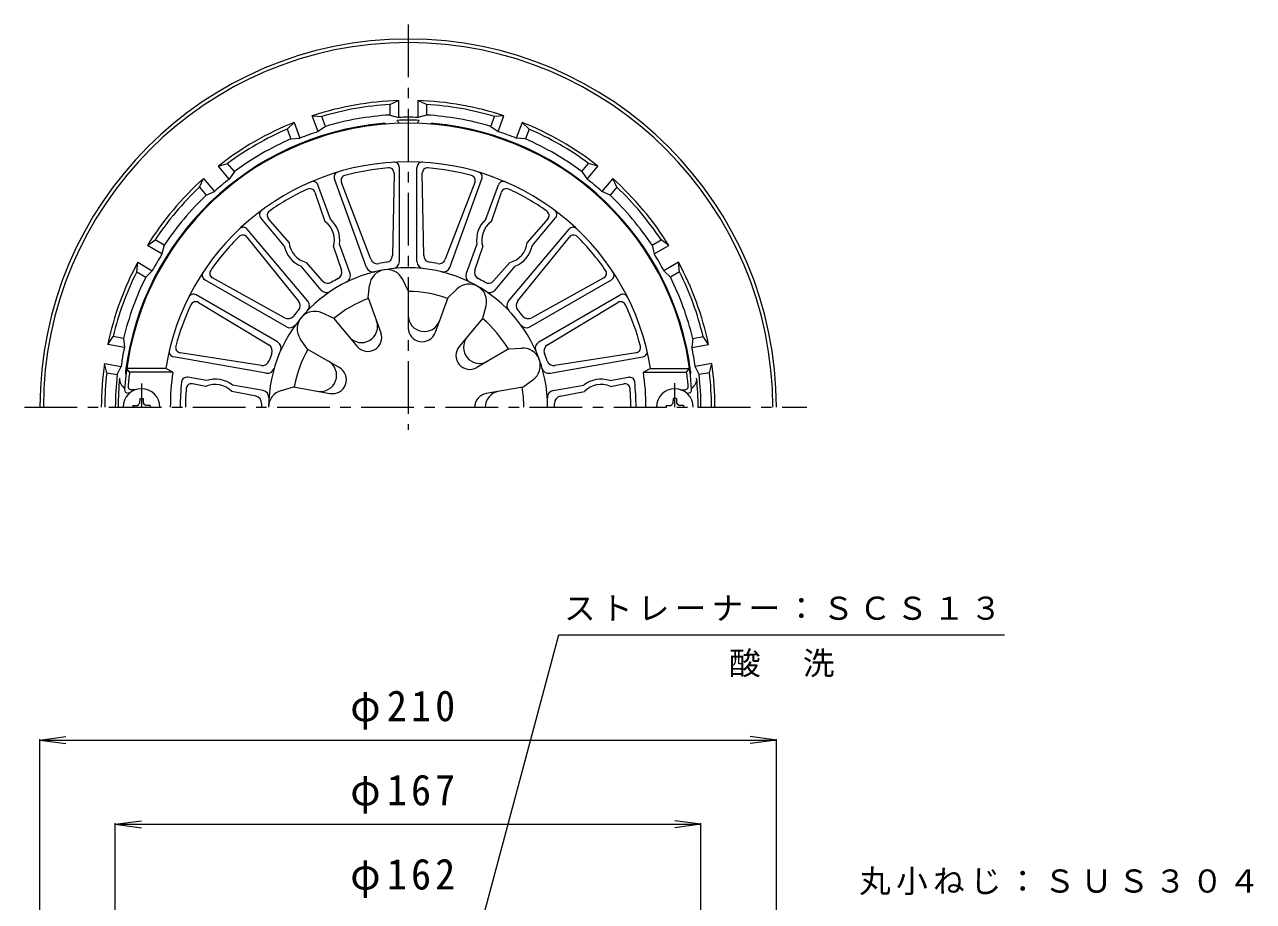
# Model space of a CAD drawing. Units: millimetres, scale not verified. Extents: x -269 to 229, y -346 to 357.
# Drawn here: x -139.8 to 210.6, y 106.7 to 356.8 of the extents above; entities that cross this region are included whole.
import ezdxf

# ---------------------------------------------------------------- set-up
doc = ezdxf.new("R2010")
doc.units = ezdxf.units.MM
doc.header["$LTSCALE"] = 3
doc.linetypes.add('CHAIN1', pattern=[8, 5, -1, 1, -1])
for name, color, linetype, lineweight in [('0-0_通り芯', 3, 'Continuous', 9), ('0-2_仕上', 6, 'Continuous', 9), ('0-4_その他', 7, 'Continuous', 9), ('0-5_寸法', 7, 'Continuous', 9)]:
    doc.layers.add(name, color=color, linetype=linetype, lineweight=lineweight)
doc.styles.add('ＭＳ ゴシック', font='')
doc.styles.get('ＭＳ ゴシック').set_extended_font_data('MS Gothic')

msp = doc.modelspace()

# ---------------------------------------------------------------- linework, layer by layer
at = {"layer": '0-0_通り芯', "linetype": 'CHAIN1'}
for p, q in [((-30.387, 356.758), (-30.387, 241.219)), ((-139.761, 247.63), (83.267, 247.63))]:
    msp.add_line(p, q, dxfattribs=at)
at = {"layer": '0-0_通り芯'}
for p, q in [((-35.637, 333.97), (-33.137, 335.087)), ((-35.637, 333.97), (-35.637, 330.965)), ((-33.137, 335.087), (-33.137, 330.274)), ((-27.637, 335.087), (-27.637, 330.274)), ((-25.137, 333.97), (-27.637, 335.087)), ((-25.137, 333.97), (-25.137, 330.965)), ((-56.069, 326.23), (-57.715, 330.753)), ((-57.715, 330.753), (-54.984, 330.559)), ((-53.956, 327.734), (-54.984, 330.559)), ((-35.637, 330.965), (-33.137, 330.274)), ((-25.137, 330.965), (-27.637, 330.274)), ((-6.818, 327.734), (-5.79, 330.559)), ((-3.059, 330.753), (-5.79, 330.559)), ((-4.705, 326.23), (-3.059, 330.753)), ((-64.85, 326.968), (-62.883, 328.872)), ((-64.85, 326.968), (-63.823, 324.143)), ((-62.883, 328.872), (-61.237, 324.349)), ((-53.956, 327.734), (-56.069, 326.23)), ((-6.818, 327.734), (-4.705, 326.23)), ((2.109, 328.872), (0.463, 324.349)), ((4.077, 326.968), (2.109, 328.872)), ((4.077, 326.968), (3.049, 324.143)), ((-63.823, 324.143), (-61.237, 324.349)), ((3.049, 324.143), (0.463, 324.349)), ((-84.496, 316.393), (-81.864, 317.145)), ((-81.403, 312.706), (-84.496, 316.393)), ((-79.932, 314.843), (-81.864, 317.145)), ((19.158, 314.843), (21.09, 317.145)), ((20.629, 312.706), (23.723, 316.393)), ((23.723, 316.393), (21.09, 317.145)), ((-89.907, 310.396), (-88.71, 312.858)), ((-88.71, 312.858), (-85.616, 309.171)), ((-79.932, 314.843), (-81.403, 312.706)), ((19.158, 314.843), (20.629, 312.706)), ((27.936, 312.858), (24.842, 309.171)), ((29.133, 310.396), (27.936, 312.858)), ((-89.907, 310.396), (-87.975, 308.093)), ((-87.975, 308.093), (-85.616, 309.171)), ((27.201, 308.093), (24.842, 309.171)), ((29.133, 310.396), (27.201, 308.093)), ((-104.752, 293.74), (-102.535, 295.347)), ((-99.932, 293.844), (-102.535, 295.347)), ((39.158, 293.844), (41.761, 295.347)), ((43.978, 293.74), (41.761, 295.347)), ((-100.584, 291.333), (-104.752, 293.74)), ((-99.932, 293.844), (-100.584, 291.333)), ((39.158, 293.844), (39.81, 291.333)), ((39.81, 291.333), (43.978, 293.74)), ((-107.785, 286.253), (-107.502, 288.977)), ((-107.502, 288.977), (-103.334, 286.57)), ((46.728, 288.977), (42.56, 286.57)), ((47.011, 286.253), (46.728, 288.977)), ((-107.785, 286.253), (-105.182, 284.751)), ((-105.182, 284.751), (-103.334, 286.57)), ((44.408, 284.751), (42.56, 286.57)), ((47.011, 286.253), (44.408, 284.751)), ((-116.037, 265.525), (-114.504, 267.793)), ((-111.544, 267.271), (-114.504, 267.793)), ((-111.544, 267.271), (-111.298, 264.689)), ((50.77, 267.271), (50.524, 264.689)), ((50.77, 267.271), (53.73, 267.793)), ((55.264, 265.525), (53.73, 267.793)), ((-111.298, 264.689), (-116.037, 265.525)), ((50.524, 264.689), (55.264, 265.525)), ((-116.993, 260.108), (-112.253, 259.273)), ((-116.327, 257.452), (-116.993, 260.108)), ((56.219, 260.108), (51.479, 259.273)), ((55.554, 257.452), (56.219, 260.108)), ((-116.327, 257.452), (-113.367, 256.93)), ((-113.367, 256.93), (-112.253, 259.273)), ((52.593, 256.93), (51.479, 259.273)), ((55.554, 257.452), (52.593, 256.93))]:
    msp.add_line(p, q, dxfattribs=at)
for centre, radius, start, end in [((-30.387, 247.63), 105, 0, 180), ((-30.387, 247.63), 104, 0, 180), ((-30.387, 247.63), 87.5, 91.80103, 108.19896), ((-30.387, 247.63), 86.5, 93.47961, 106.52036), ((-30.387, 247.63), 87.5, 71.80104, 88.19897), ((-30.387, 247.63), 86.5, 73.47964, 86.52039), ((-30.387, 247.63), 83.5, 93.6048, 106.39519), ((-30.387, 247.63), 81.867, 87.78403, 92.21597), ((-36.801, 326.445), 4.416, 29.04991, 42.62891), ((-30.387, 247.63), 82.69, 88.09418, 91.90582), ((-23.973, 326.445), 4.416, 137.37109, 150.94998), ((-30.387, 247.63), 83.5, 73.60481, 86.3952), ((-30.387, 247.63), 81.222, 95.13423, 172.65509), ((-30.387, 247.63), 87.5, 111.80103, 128.19896), ((-30.387, 247.63), 86.5, 113.47961, 126.52036), ((-30.387, 247.63), 82.69, 108.09416, 109.99998), ((-37.387, 325.538), 3, 72.56505, 95.13419), ((-23.387, 325.538), 3, 84.86581, 107.43559), ((-30.387, 247.63), 81.222, 7.34491, 84.86577), ((-30.387, 247.63), 82.69, 70.00002, 71.90584), ((-30.387, 247.63), 87.5, 51.80104, 68.19897), ((-30.387, 247.63), 86.5, 53.47964, 66.52039), ((-30.387, 247.63), 83.5, 113.6048, 126.39519), ((-30.387, 247.63), 82.69, 110, 111.90582), ((-30.387, 247.63), 82.69, 68.09418, 70), ((-30.387, 247.63), 83.5, 53.60481, 66.3952), ((-30.387, 247.63), 87.5, 131.80103, 148.19896), ((-30.387, 247.63), 82.69, 128.09416, 129.99998), ((-30.387, 247.63), 82.69, 50.00002, 51.90584), ((-30.387, 247.63), 87.5, 31.80104, 48.19897), ((-30.387, 247.63), 86.5, 133.47961, 146.52036), ((-30.387, 247.63), 82.69, 130, 131.90582), ((-30.387, 247.63), 82.69, 48.09418, 50), ((-30.387, 247.63), 86.5, 33.47964, 46.52039), ((-30.387, 247.63), 83.5, 133.6048, 146.39519), ((-30.387, 247.63), 83.5, 33.60481, 46.3952), ((-30.387, 247.63), 82.69, 148.09416, 149.99998), ((-30.387, 247.63), 82.69, 30.00002, 31.90584), ((-30.387, 247.63), 87.5, 151.80103, 168.19896), ((-30.387, 247.63), 82.69, 150, 151.90582), ((-30.387, 247.63), 82.69, 28.09418, 30), ((-30.387, 247.63), 87.5, 11.80104, 28.19897), ((-30.387, 247.63), 86.5, 153.47961, 166.52036), ((-30.387, 247.63), 83.5, 153.6048, 166.39519), ((-30.387, 247.63), 83.5, 13.60481, 26.3952), ((-30.387, 247.63), 86.5, 13.47964, 26.52039), ((-30.387, 247.63), 82.69, 168.09416, 169.99998), ((-30.387, 247.63), 82.69, 10.00002, 11.90584), ((-30.387, 247.63), 87.5, 171.80103, 180), ((-30.387, 247.63), 82.69, 170, 171.90582), ((-30.387, 247.63), 82.69, 8.09418, 10), ((-30.387, 247.63), 87.5, 0, 8.19897), ((-30.387, 247.63), 86.5, 173.47961, 180), ((-30.387, 247.63), 83.5, 173.6048, 180), ((-30.387, 247.63), 82.69, 174.2384, 180), ((-109.674, 255.63), 3, 174.23843, 239.30704), ((-107.967, 257.63), 3, 172.65503, 195.22437), ((47.193, 257.63), 3, 344.77563, 7.34497), ((48.9, 255.63), 3, 300.69263, 5.76157), ((-30.387, 247.63), 82.69, 0, 5.7616), ((-30.387, 247.63), 83.5, 0, 6.3952), ((-30.387, 247.63), 86.5, 0, 6.52039)]:
    msp.add_arc(centre, radius, start, end, dxfattribs=at)
at = {"layer": '0-2_仕上'}
for p, q in [((-32.887, 289.169), (-32.887, 316.013)), ((-27.887, 289.169), (-27.887, 316.013)), ((-42.245, 287.519), (-51.426, 312.744)), ((-34.417, 314.373), (-34.855, 290.894)), ((-25.921, 290.894), (-26.356, 314.374)), ((-18.529, 287.519), (-9.348, 312.744)), ((-57.002, 308.97), (-54.116, 300.555)), ((-52.554, 301.225), (-56.125, 311.034)), ((-40.988, 289.812), (-49.427, 311.727)), ((-11.347, 311.727), (-19.788, 289.813)), ((-8.22, 301.225), (-4.649, 311.034)), ((-6.659, 300.554), (-3.772, 308.97)), ((-65.718, 293.625), (-72.428, 301.621)), ((4.944, 293.625), (11.654, 301.621)), ((-59.003, 277.844), (-76.258, 298.407)), ((-64.357, 294.641), (-70.202, 301.349)), ((-1.771, 277.844), (15.484, 298.407)), ((9.427, 301.349), (3.584, 294.642)), ((-76.376, 296.167), (-61.619, 277.9)), ((0.844, 277.902), (15.603, 296.168)), ((-51.66, 293.397), (-49.383, 286.757)), ((-46.943, 285.809), (-49.969, 294.121)), ((-10.805, 294.121), (-13.83, 285.809)), ((-11.393, 286.758), (-9.114, 293.399)), ((-55.173, 281.058), (-60.858, 287.834)), ((-54.776, 283.643), (-59.388, 288.937)), ((-1.388, 288.936), (-5.999, 283.644)), ((-5.601, 281.057), (0.085, 287.833)), ((-65.111, 270.564), (-88.358, 283.986)), ((-65.622, 273.129), (-86.174, 284.492)), ((-30.367, 280.808), (-31.918, 284.045)), ((4.337, 270.564), (27.585, 283.986)), ((25.399, 284.492), (4.847, 273.131)), ((-41.754, 278.8), (-41.403, 282.372)), ((-30.367, 280.808), (-30.373, 270.259)), ((-19.058, 278.814), (-16.494, 281.325)), ((-67.611, 266.234), (-90.858, 279.656)), ((-90.204, 277.511), (-70.089, 265.393)), ((-41.754, 278.8), (-38.14, 268.89)), ((-19.058, 278.814), (-22.66, 268.899)), ((6.837, 266.234), (30.085, 279.656)), ((9.314, 265.395), (29.43, 277.511)), ((-51.698, 273.059), (-54.967, 274.541)), ((-9.045, 273.033), (-8.153, 276.509)), ((-51.698, 273.059), (-44.922, 264.974)), ((-9.045, 273.033), (-15.831, 264.956)), ((-59.13, 264.202), (-61.158, 267.163)), ((-72.219, 259.54), (-95.417, 263.189)), ((-59.13, 264.202), (-49.991, 258.933)), ((-1.664, 264.236), (-10.796, 258.956)), ((-1.664, 264.236), (1.915, 264.511)), ((34.643, 263.189), (11.445, 259.543)), ((-70.861, 257.305), (-97.297, 261.966)), ((10.087, 257.305), (36.523, 261.966)), ((-109.795, 257.63), (-110.651, 258.63)), ((-99.517, 258.63), (-110.651, 258.63)), ((-97.467, 257.63), (-109.795, 257.63)), ((-97.467, 257.63), (-99.517, 258.63)), ((-87.885, 255.23), (-93.232, 256.173)), ((27.111, 255.23), (32.458, 256.173)), ((38.743, 258.63), (36.693, 257.63)), ((36.693, 257.63), (49.021, 257.63)), ((38.743, 258.63), (49.877, 258.63)), ((49.021, 257.63), (49.877, 258.63)), ((-108.029, 252.63), (-109.161, 252.63)), ((-88.085, 253.544), (-91.882, 254.286)), ((-71.729, 252.381), (-80.44, 253.917)), ((-66.515, 252.445), (-63.058, 253.411)), ((-63.058, 253.411), (-52.67, 251.573)), ((-63.058, 253.411), (-52.67, 251.573)), ((2.291, 253.371), (-8.099, 251.546)), ((2.291, 253.371), (5.209, 255.461)), ((10.955, 252.381), (19.666, 253.917)), ((27.311, 253.544), (31.108, 254.286)), ((47.255, 252.63), (48.387, 252.63)), ((-109.829, 251.63), (-110.231, 251.63)), ((-73.77, 250.745), (-80.661, 252.092)), ((12.996, 250.745), (19.887, 252.092)), ((49.055, 251.63), (49.457, 251.63))]:
    msp.add_line(p, q, dxfattribs=at)
at = {"layer": '0-2_仕上', "color": 4, "linetype": 'CHAIN1'}
for p, q in [((-106.428, 254.442), (-106.428, 247.63)), ((45.654, 247.63), (45.654, 254.535))]:
    msp.add_line(p, q, dxfattribs=at)
at = {"layer": '0-2_仕上', "color": 4}
for p, q in [((-106.947, 248.879), (-107.179, 248.381)), ((-106.925, 250.13), (-106.947, 248.879)), ((-105.91, 248.879), (-105.678, 248.381)), ((45.136, 248.879), (44.904, 248.381)), ((46.151, 250.13), (46.173, 248.879)), ((46.173, 248.879), (46.405, 248.381)), ((-108.928, 248.126), (-107.678, 248.148)), ((-108.928, 248.126), (-108.928, 247.63)), ((-107.678, 248.148), (-107.179, 248.381)), ((-105.179, 248.148), (-105.678, 248.381)), ((-103.928, 248.126), (-105.179, 248.148)), ((-103.928, 248.126), (-103.928, 247.63)), ((43.154, 248.126), (44.405, 248.148)), ((43.154, 248.126), (43.154, 247.63)), ((44.405, 248.148), (44.904, 248.381)), ((46.904, 248.148), (46.405, 248.381)), ((48.155, 248.126), (46.904, 248.148)), ((48.155, 248.126), (48.155, 247.63))]:
    msp.add_line(p, q, dxfattribs=at)
for points in [[(-106.925, 250.13), (-105.932, 250.13), (-105.91, 248.879)], [(46.151, 250.13), (45.158, 250.13), (45.136, 248.879)]]:
    msp.add_lwpolyline(points, dxfattribs=at)
at = {"layer": '0-2_仕上'}
for centre, radius, start, end in [((-30.387, 247.63), 81, 3.58333, 176.41667), ((-30.387, 247.63), 70, 9.04109, 170.95891), ((-30.387, 247.63), 68.5, 94.73465, 105.2653), ((-35.917, 314.401), 1.5, 358.93309, 94.73466), ((-34.387, 316.013), 1.5, 0.00003, 93.34767), ((-26.387, 316.013), 1.5, 86.65216, 179.9998), ((-24.857, 314.401), 1.5, 85.26517, 181.06674), ((-30.387, 247.63), 68.5, 74.73465, 85.2653), ((-57.534, 310.521), 1.5, 20.00003, 113.34767), ((-50.017, 313.257), 1.5, 106.65216, 199.9998), ((-48.027, 312.266), 1.5, 105.26517, 201.06674), ((-12.746, 312.266), 1.5, 338.93309, 74.73466), ((-10.757, 313.257), 1.5, 340.00003, 73.34767), ((-3.24, 310.521), 1.5, 66.65216, 159.9998), ((-30.387, 247.63), 68.5, 114.73465, 125.2653), ((-58.421, 308.483), 1.5, 18.93309, 114.73466), ((-2.353, 308.483), 1.5, 65.26517, 161.06674), ((-30.387, 247.63), 68.5, 54.73465, 65.2653), ((-71.279, 302.585), 1.5, 126.65216, 219.9998), ((-69.07, 302.334), 1.5, 125.26517, 221.06674), ((8.296, 302.334), 1.5, 318.93309, 54.73466), ((10.505, 302.585), 1.5, 320.00003, 53.34767), ((-77.407, 297.443), 1.5, 40.00003, 133.34767), ((-57.887, 295.261), 6.5, 343.32899, 54.53679), ((-57.887, 295.261), 8, 351.80348, 48.19662), ((-2.887, 295.261), 8, 131.80391, 188.19615), ((-2.887, 295.261), 6.5, 125.47876, 196.64468), ((16.633, 297.443), 1.5, 46.65216, 139.9998), ((-30.387, 247.63), 68.5, 134.73465, 145.2653), ((-77.543, 295.225), 1.5, 38.93309, 134.73466), ((-57.887, 295.261), 6.5, 185.47876, 256.64468), ((-2.887, 295.261), 6.5, 283.32899, 354.53679), ((16.769, 295.225), 1.5, 45.26517, 141.06674), ((-30.387, 247.63), 68.5, 34.73465, 45.2653), ((-57.887, 295.261), 8, 191.80391, 248.19615), ((-36.854, 290.932), 2, 278.49483, 358.93304), ((-23.919, 290.932), 2, 181.06679, 261.505), ((-2.887, 295.261), 8, 291.80348, 348.19662), ((-30.387, 247.63), 39.782, 0, 180), ((-40.365, 288.203), 2, 199.99982, 283.81703), ((-39.12, 290.532), 2, 201.06679, 281.505), ((-30.387, 247.63), 41.782, 98.49481, 101.50516), ((-34.887, 289.169), 2, 276.1828, 0.00002), ((-25.887, 289.169), 2, 179.99982, 263.81703), ((-30.387, 247.63), 41.782, 78.49481, 81.50516), ((-21.654, 290.532), 2, 258.49483, 338.93304), ((-20.408, 288.203), 2, 256.1828, 340.00002), ((-87.608, 285.285), 1.5, 146.65216, 239.9998), ((-85.447, 285.805), 1.5, 145.26517, 241.06674), ((-30.387, 247.63), 41.782, 118.49481, 121.50516), ((-51.274, 286.108), 2, 298.49483, 18.93304), ((-48.823, 285.125), 2, 296.1828, 20.00002), ((-36.427, 281.884), 5, 25.60904, 174.39096), ((-11.951, 285.125), 2, 159.99982, 243.81703), ((-9.499, 286.108), 2, 161.06679, 241.505), ((-30.387, 247.63), 41.782, 58.49481, 61.50516), ((24.674, 285.805), 1.5, 298.93309, 34.73466), ((26.835, 285.285), 1.5, 300.00003, 33.34767), ((-53.64, 282.343), 2, 219.99982, 303.81703), ((-53.266, 284.958), 2, 221.06679, 301.505), ((-30.387, 247.63), 33.003, 70.03459, 89.96542), ((-12.996, 277.752), 5, 345.60904, 134.39096), ((-7.507, 284.958), 2, 238.49483, 318.93304), ((-7.133, 282.343), 2, 236.1828, 320.00002), ((-30.387, 247.63), 68.5, 154.73465, 165.2653), ((-91.608, 278.357), 1.5, 60.00003, 153.34767), ((-90.978, 276.226), 1.5, 58.93309, 154.73466), ((-63.175, 276.644), 2, 318.49483, 38.93304), ((-60.535, 276.558), 2, 316.1828, 40.00002), ((-30.387, 247.63), 33.003, 110.03459, 129.96542), ((-0.239, 276.558), 2, 139.99982, 223.81703), ((2.401, 276.644), 2, 141.06679, 221.505), ((30.204, 276.226), 1.5, 25.26517, 121.06674), ((30.835, 278.357), 1.5, 26.65216, 119.9998), ((-30.387, 247.63), 68.5, 14.73465, 25.2653), ((-64.654, 274.882), 2, 241.06679, 321.505), ((-30.387, 247.63), 41.782, 138.49481, 141.50516), ((-57.032, 269.987), 5, 65.60904, 214.39096), ((-25.767, 273.829), 4.604, 179.9653, 340.03455), ((-30.387, 247.63), 41.782, 38.49481, 41.50516), ((3.88, 274.882), 2, 218.49483, 298.93304), ((-64.111, 272.296), 2, 239.99982, 323.81703), ((-43.689, 270.669), 4.604, 219.9653, 20.03455), ((-26.397, 270.257), 3.976, 179.96532, 340.03438), ((-30.387, 247.63), 33.003, 30.03459, 49.96542), ((3.337, 272.296), 2, 216.1828, 300.00002), ((-41.875, 267.528), 3.976, 219.96532, 20.03438), ((-10.007, 264.73), 4.604, 139.9653, 300.03455), ((-97.037, 263.444), 1.5, 166.65216, 259.9998), ((-95.184, 264.671), 1.5, 165.26517, 261.06674), ((-71.121, 263.68), 2, 338.49483, 58.93304), ((-30.387, 247.63), 41.782, 158.49481, 161.50516), ((-68.611, 264.502), 2, 336.1828, 60.00002), ((-30.387, 247.63), 33.003, 150.03459, 169.96542), ((-12.786, 262.398), 3.976, 139.96532, 300.03438), ((2.298, 259.526), 5, 305.60904, 94.39096), ((7.837, 264.502), 2, 119.99982, 203.81703), ((10.347, 263.68), 2, 121.06679, 201.505), ((-30.387, 247.63), 41.782, 18.49481, 21.50516), ((34.41, 264.671), 1.5, 278.93309, 14.73466), ((36.263, 263.444), 1.5, 280.00003, 13.34767), ((-71.908, 261.518), 2, 261.06679, 341.505), ((-55.386, 256.729), 4.604, 259.9653, 60.03455), ((11.134, 261.518), 2, 198.49483, 278.93304), ((-43.04, 247.63), 67.5, 171.48038, 174.82346), ((-30.387, 247.63), 67.822, 171.52104, 180), ((-93.493, 254.695), 1.5, 80.00015, 173.61131), ((-70.514, 259.275), 2, 259.99982, 343.81703), ((-51.977, 255.488), 3.976, 259.96532, 60.03438), ((9.74, 259.275), 2, 196.1828, 280.00002), ((32.719, 254.695), 1.5, 6.38869, 99.99985), ((-30.387, 247.63), 67.822, 0, 8.47896), ((-17.734, 247.63), 67.5, 5.17654, 8.51962), ((-110.231, 252.63), 1, 176.41666, 270.00101), ((-109.269, 253.63), 1, 174.8239, 276.14325), ((-30.387, 247.63), 65, 173.61156, 180), ((-30.387, 247.63), 63.5, 175.20378, 180), ((-92.17, 252.814), 1.5, 78.93832, 175.20361), ((-85.387, 247.63), 6.5, 43.35518, 114.52148), ((-85.387, 247.63), 8, 51.80391, 108.19601), ((-72.076, 250.411), 2, 356.18312, 80.00034), ((-65.169, 247.63), 5, 105.60904, 179.99759), ((-30.387, 247.63), 33.003, 0.00006, 9.96542), ((11.303, 250.411), 2, 99.99982, 183.81703), ((24.613, 247.63), 8, 71.80394, 128.19604), ((24.613, 247.63), 6.5, 65.47845, 136.64476), ((31.396, 252.814), 1.5, 4.79639, 101.06168), ((-30.387, 247.63), 63.5, 0, 4.79622), ((-30.387, 247.63), 65, 0, 6.38844), ((48.495, 253.63), 1, 263.85576, 5.1761), ((49.457, 252.63), 1, 269.998, 3.58334), ((-74.154, 248.78), 2, 358.49515, 78.93336), ((-7.411, 247.63), 3.976, 99.96532, 180), ((-3.783, 247.63), 4.604, 99.9653, 180), ((13.38, 248.78), 2, 101.06679, 181.505), ((-30.387, 247.63), 41.782, 178.49484, 180), ((-30.387, 247.63), 41.782, 0, 1.50516)]:
    msp.add_arc(centre, radius, start, end, dxfattribs=at)
at = {"layer": '0-2_仕上', "color": 4}
for centre in [(-106.428, 247.63), (45.654, 247.63)]:
    msp.add_arc(centre, 5.25, 0, 180, dxfattribs=at)
at = {"layer": '0-4_その他'}
for p, q in [((-135.387, 152.699), (-127.951, 153.678)), ((-135.387, -65.992), (-135.387, 152.999)), ((-135.387, 152.699), (74.613, 152.699)), ((-135.387, 152.699), (-127.951, 151.72)), ((74.613, 152.699), (67.177, 153.678)), ((74.613, 152.699), (67.177, 151.72)), ((74.613, -64.676), (74.613, 152.999)), ((-113.887, 128.699), (-106.451, 129.678)), ((53.113, 128.699), (45.677, 129.678)), ((-113.887, -60.901), (-113.887, 128.999)), ((-113.887, 128.699), (53.113, 128.699)), ((-113.887, 128.699), (-106.451, 127.72)), ((53.113, 128.699), (45.677, 127.72)), ((53.113, -61.358), (53.113, 128.999))]:
    msp.add_line(p, q, dxfattribs=at)
at = {"layer": '0-5_寸法'}
msp.add_lwpolyline([(-16.834, 73.053), (12.545, 182.699), (139.692, 182.699)], dxfattribs=at)

# ---------------------------------------------------------------- texts
at = {"layer": '0-4_その他', "color": 2, "char_height": 8.798, "attachment_point": 7, "style": 'ＭＳ ゴシック'}
for s, insert in [('\\T1.21;\\W0.95;φ210', (-46.887, 155.699)), ('\\T1.21;\\W0.95;φ167', (-46.887, 131.699)), ('\\T1.21;\\W0.95;φ162', (-46.887, 107.699))]:
    msp.add_mtext(s, dxfattribs=dict(at, insert=insert))
at = {"layer": '0-5_寸法', "char_height": 6.598, "attachment_point": 7, "style": 'ＭＳ ゴシック'}
for s, insert in [('\\T1.17;ストレーナー：ＳＣＳ１３', (14.052, 186.667)), ('\\T1.17;酸\u3000洗', (61.119, 170.62)), ('\\T1.17;丸小ねじ：ＳＵＳ３０４', (98.233, 108.47))]:
    msp.add_mtext(s, dxfattribs=dict(at, insert=insert))

doc.saveas('drawing.dxf')
